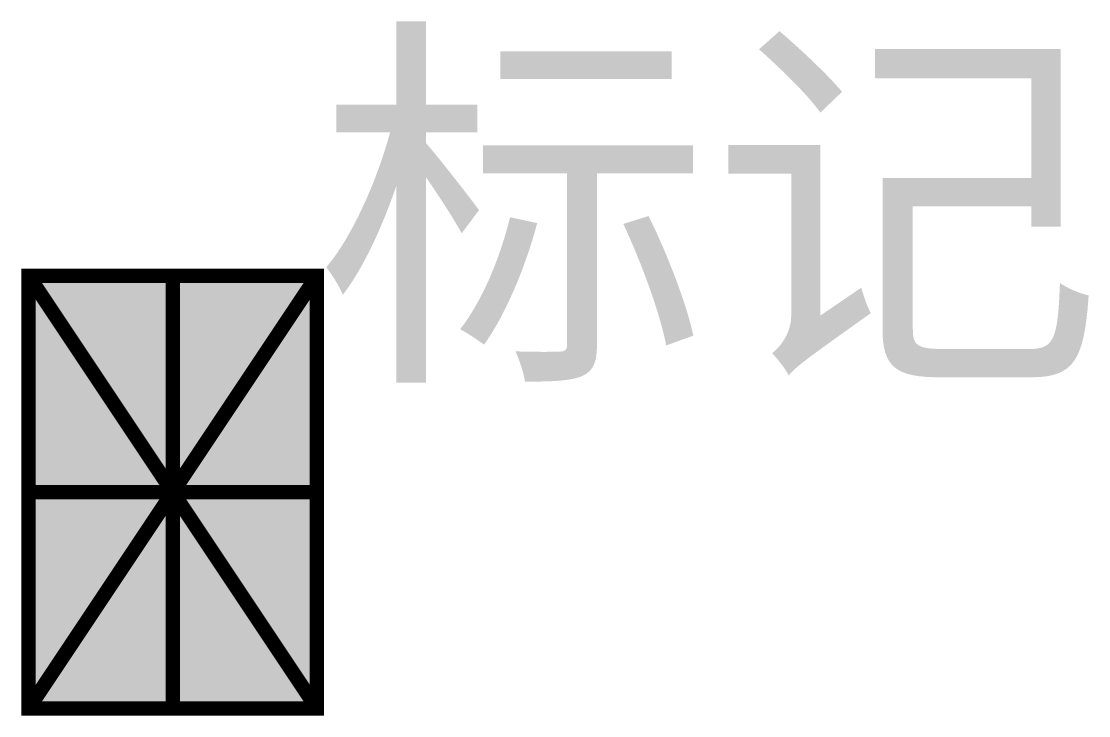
# Model space of a CAD drawing. Extents: x -1.05 to 6.35, y -1.55 to 3.27.
import ezdxf

# ---------------------------------------------------------------- set-up
doc = ezdxf.new("R2010")
doc.units = 0
doc.header["$MEASUREMENT"] = 0
doc.layers.get('0').update_dxf_attribs({"linetype": 'CONTINUOUS'})
doc.styles.get("Standard").update_dxf_attribs({"font": 'SimSun.ttf'})

msp = doc.modelspace()

# ---------------------------------------------------------------- hatches: boundary and pattern name
msp.add_hatch(color=255).paths.add_polyline_path([(-1, 1.5), (1, 1.5), (1, -1.5), (-1, -1.5)])

# ---------------------------------------------------------------- linework, layer by layer
at = {"color": 84, "const_width": 0.1}
msp.add_lwpolyline([(-1, 1.5), (1, 1.5), (1, -1.5), (-1, -1.5)], close=True, dxfattribs=at)
for points in [[(-1, 1.5), (1, -1.5)], [(1, 1.5), (-1, -1.5)], [(0, 1.5), (0, -1.5)], [(-1, 0), (1, 0)]]:
    msp.add_lwpolyline(points, dxfattribs=at)

# ---------------------------------------------------------------- texts
msp.add_attdef('标记', (1, 0.9739), '标记', height=2)

doc.saveas('drawing.dxf')
